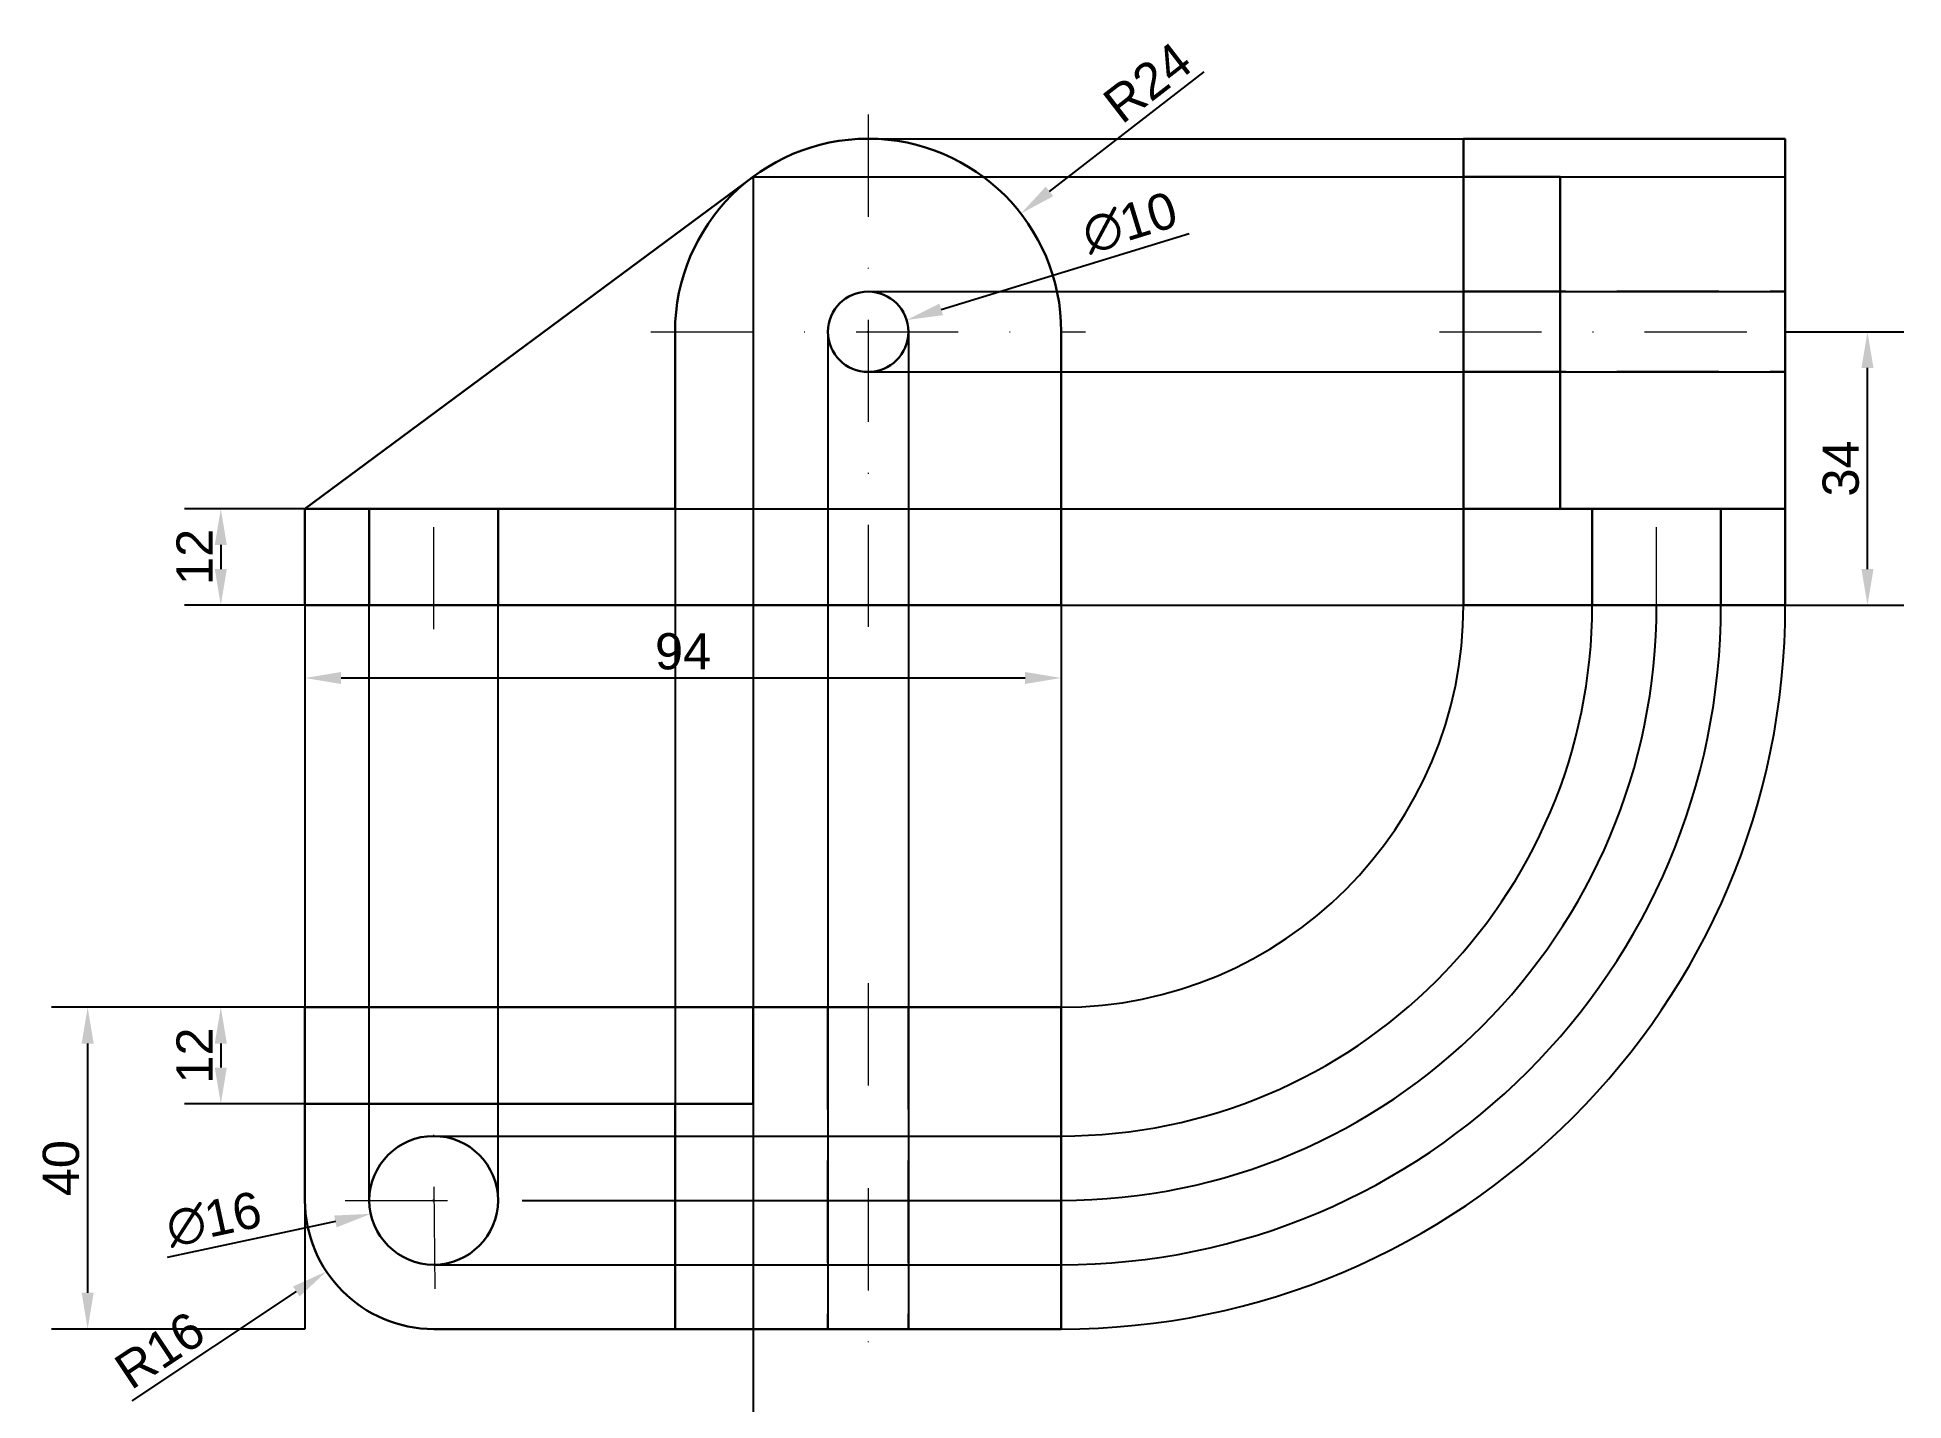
# Model space of a CAD drawing. Header units: millimetres. Extents: x -33 to 199, y -99 to 71.
import ezdxf

# ---------------------------------------------------------------- set-up
doc = ezdxf.new("R2010")
doc.units = ezdxf.units.MM
doc.linetypes.add('DASHDOT', pattern=[25.4, 12.7, -6.35, 0, -6.35])
doc.linetypes.add('DASHED', pattern=[19.05, 12.7, -6.35])
doc.layers.add('ajutator', color=83, linetype='Continuous')
for name, color, linetype, lineweight in [('Contur', 164, 'Continuous', 30), ('cote', 240, 'DASHDOT', 20), ('nevazute', 170, 'DASHED', 30)]:
    doc.layers.add(name, color=color, linetype=linetype, lineweight=lineweight)
doc.styles.add('4.5', font='arial.ttf', dxfattribs={"height": 4.5})
doc.dimstyles.new('cote 4.5', dxfattribs={"dimtxt": 4.5, "dimasz": 4.5, "dimexe": 4.5, "dimexo": 0, "dimgap": 1, "dimtad": 1, "dimdec": 0, "dimdsep": 46, "dimtxsty": '4.5', "dimcen": 0.09, "dimadec": 0, "dimazin": 0, "dimtfac": 1, "dimtdec": 0, "dimtofl": 0, "dimtmove": 0, "dimatfit": 0, "dimfxl": 1, "dimarcsym": 1})

# ---------------------------------------------------------------- blocks, each defined once
blk = doc.blocks.new('*D3')
at = {"layer": 'Defpoints', "color": 0, "lineweight": -2, "transparency": 16777216}
for p, q in [((0, -50), (-14.96, -50)), ((-10.46, -54.5), (-10.46, -57.5)), ((0, -62), (-14.96, -62))]:
    blk.add_line(p, q, dxfattribs=at)
at = {"layer": 'Defpoints', "color": 0, "transparency": 16777216}
for p in [(0, -50), (-10.46, -62), (0, -62)]:
    blk.add_point(p, dxfattribs=at)
for points in [[(-11.21, -54.5), (-9.71, -54.5), (-10.46, -50)], [(-11.21, -57.5), (-9.71, -57.5), (-10.46, -62)]]:
    blk.add_solid(points, dxfattribs=at)
at = {"layer": 'Defpoints', "color": 0, "transparency": 16777216, "insert": (-13.72, -56), "char_height": 4.5, "attachment_point": 5, "rotation": 90, "style": '4.5'}
blk.add_mtext('12', dxfattribs=at)
blk = doc.blocks.new('*D5')
at = {"layer": 'Defpoints', "color": 0, "lineweight": -2, "transparency": 16777216}
for p, q in [((15.91, -74), (16.09, -74)), ((16, -74.09), (16, -73.91)), ((3.78, -76.63), (-17.12, -81.12))]:
    blk.add_line(p, q, dxfattribs=at)
at = {"layer": 'Defpoints', "color": 0, "transparency": 16777216}
for p in [(23.82, -72.32), (8.18, -75.68)]:
    blk.add_point(p, dxfattribs=at)
blk.add_solid([(3.62, -75.89), (3.94, -77.36), (8.18, -75.68)], dxfattribs=at)
at = {"layer": 'Defpoints', "color": 0, "transparency": 16777216, "insert": (-11.32, -76.37), "char_height": 4.5, "attachment_point": 5, "rotation": 12.1308, "style": '4.5'}
blk.add_mtext('∅16', dxfattribs=at)
blk = doc.blocks.new('*D6')
at = {"layer": 'Defpoints', "color": 0, "lineweight": -2, "transparency": 16777216}
for p, q in [((79.08, 36.78), (109.9, 46.22)), ((69.91, 34), (70.09, 34)), ((70, 33.91), (70, 34.09))]:
    blk.add_line(p, q, dxfattribs=at)
at = {"layer": 'Defpoints', "color": 0, "transparency": 16777216}
for p in [(74.78, 35.46), (65.22, 32.54)]:
    blk.add_point(p, dxfattribs=at)
blk.add_solid([(78.86, 37.5), (79.3, 36.06), (74.78, 35.46)], dxfattribs=at)
at = {"layer": 'Defpoints', "color": 0, "transparency": 16777216, "insert": (102.53, 47.54), "char_height": 4.5, "attachment_point": 5, "rotation": 17.0242, "style": '4.5'}
blk.add_mtext('∅10', dxfattribs=at)
blk = doc.blocks.new('*D7')
at = {"layer": 'Defpoints', "color": 0, "lineweight": -2, "transparency": 16777216}
for p, q in [((0, 0), (0, -13.55)), ((94, 0), (94, -13.55)), ((4.5, -9.05), (89.5, -9.05))]:
    blk.add_line(p, q, dxfattribs=at)
at = {"layer": 'Defpoints', "color": 0, "transparency": 16777216}
for p in [(0, 0), (94, 0), (94, -9.05)]:
    blk.add_point(p, dxfattribs=at)
for points in [[(4.5, -8.3), (4.5, -9.8), (0, -9.05)], [(89.5, -8.3), (89.5, -9.8), (94, -9.05)]]:
    blk.add_solid(points, dxfattribs=at)
at = {"layer": 'Defpoints', "color": 0, "transparency": 16777216, "insert": (47, -5.76), "char_height": 4.5, "attachment_point": 5, "style": '4.5'}
blk.add_mtext('94', dxfattribs=at)
blk = doc.blocks.new('*D8')
at = {"layer": 'Defpoints', "color": 0, "lineweight": -2, "transparency": 16777216}
for p, q in [((184, 34), (198.71, 34)), ((194.21, 4.5), (194.21, 29.5)), ((184, 0), (198.71, 0))]:
    blk.add_line(p, q, dxfattribs=at)
at = {"layer": 'Defpoints', "color": 0, "transparency": 16777216}
for p in [(184, 34), (194.21, 34), (184, 0)]:
    blk.add_point(p, dxfattribs=at)
for points in [[(193.46, 29.5), (194.96, 29.5), (194.21, 34)], [(193.46, 4.5), (194.96, 4.5), (194.21, 0)]]:
    blk.add_solid(points, dxfattribs=at)
at = {"layer": 'Defpoints', "color": 0, "transparency": 16777216, "insert": (190.91, 17), "char_height": 4.5, "attachment_point": 5, "rotation": 90, "style": '4.5'}
blk.add_mtext('34', dxfattribs=at)
blk = doc.blocks.new('*D9')
at = {"layer": 'Defpoints', "color": 0, "lineweight": -2, "transparency": 16777216}
for p, q in [((92.54, 51.45), (111.75, 66.32)), ((69.91, 34), (70.09, 34)), ((70, 33.91), (70, 34.09))]:
    blk.add_line(p, q, dxfattribs=at)
at = {"layer": 'Defpoints', "color": 0, "transparency": 16777216}
for p in [(88.98, 48.69), (70, 34)]:
    blk.add_point(p, dxfattribs=at)
blk.add_solid([(92.08, 52.04), (93, 50.85), (88.98, 48.69)], dxfattribs=at)
at = {"layer": 'Defpoints', "color": 0, "transparency": 16777216, "insert": (104.72, 65), "char_height": 4.5, "attachment_point": 5, "rotation": 37.7425, "style": '4.5'}
blk.add_mtext('R24', dxfattribs=at)
blk = doc.blocks.new('*D10')
at = {"layer": 'Defpoints', "color": 0, "lineweight": -2, "transparency": 16777216}
for p, q in [((0, 12), (-14.96, 12)), ((-10.46, 7.5), (-10.46, 4.5)), ((0, 0), (-14.96, 0))]:
    blk.add_line(p, q, dxfattribs=at)
at = {"layer": 'Defpoints', "color": 0, "transparency": 16777216}
for p in [(0, 12), (0, 0), (-10.46, 0)]:
    blk.add_point(p, dxfattribs=at)
for points in [[(-11.21, 7.5), (-9.71, 7.5), (-10.46, 12)], [(-11.21, 4.5), (-9.71, 4.5), (-10.46, 0)]]:
    blk.add_solid(points, dxfattribs=at)
at = {"layer": 'Defpoints', "color": 0, "transparency": 16777216, "insert": (-13.72, 6), "char_height": 4.5, "attachment_point": 5, "rotation": 90, "style": '4.5'}
blk.add_mtext('12', dxfattribs=at)
blk = doc.blocks.new('*D11')
at = {"layer": 'Defpoints', "color": 0, "lineweight": -2, "transparency": 16777216}
for p, q in [((0, -50), (-31.51, -50)), ((-27.01, -54.5), (-27.01, -85.5)), ((0, -90), (-31.51, -90))]:
    blk.add_line(p, q, dxfattribs=at)
at = {"layer": 'Defpoints', "color": 0, "transparency": 16777216}
for p in [(0, -50), (-27.01, -90), (0, -90)]:
    blk.add_point(p, dxfattribs=at)
for points in [[(-27.76, -54.5), (-26.26, -54.5), (-27.01, -50)], [(-27.76, -85.5), (-26.26, -85.5), (-27.01, -90)]]:
    blk.add_solid(points, dxfattribs=at)
at = {"layer": 'Defpoints', "color": 0, "transparency": 16777216, "insert": (-30.31, -70), "char_height": 4.5, "attachment_point": 5, "rotation": 90, "style": '4.5'}
blk.add_mtext('40', dxfattribs=at)
blk = doc.blocks.new('*D12')
at = {"layer": 'Defpoints', "color": 0, "lineweight": -2, "transparency": 16777216}
for p, q in [((15.91, -74), (16.09, -74)), ((16, -74.09), (16, -73.91)), ((-1.08, -85.34), (-21.52, -98.91))]:
    blk.add_line(p, q, dxfattribs=at)
at = {"layer": 'Defpoints', "color": 0, "transparency": 16777216}
for p in [(16, -74), (2.67, -82.85)]:
    blk.add_point(p, dxfattribs=at)
blk.add_solid([(-1.49, -84.71), (-0.66, -85.96), (2.67, -82.85)], dxfattribs=at)
at = {"layer": 'Defpoints', "color": 0, "transparency": 16777216, "insert": (-18.04, -92.64), "char_height": 4.5, "attachment_point": 5, "rotation": 33.5783, "style": '4.5'}
blk.add_mtext('R16', dxfattribs=at)

msp = doc.modelspace()

# ---------------------------------------------------------------- linework, layer by layer
at = {"layer": 'ajutator'}
for p, q in [((70, 58), (184, 58)), ((55.71, 53.28), (184, 53.28)), ((70, 39), (184, 39)), ((65, 34), (65, -90)), ((75, 34), (75, -90)), ((75, 34), (75, -90)), ((70, 29), (184, 29)), ((8, -74), (8, 12)), ((24, -74), (24, 12)), ((46, 12), (46, -90)), ((46, 12), (184, 12)), ((0, 0), (0, -90)), ((94, 0), (94, -90)), ((94, 0), (184, 0)), ((16, -66), (94, -66)), ((27, -74), (94, -74)), ((16, -82), (94, -82))]:
    msp.add_line(p, q, dxfattribs=at)
msp.add_ray((55.71, 53.28), (0, -1), dxfattribs=at)
for radius in [50, 90, 66, 82, 74]:
    msp.add_arc((94, 0), radius, 270, 0, dxfattribs=at)
at = {"layer": 'Contur'}
for p, q in [((144, 0), (144, 58)), ((144, 58), (184, 58)), ((184, 58), (184, 0)), ((0, 12), (55.71, 53.28)), ((144, 53.28), (156, 53.28)), ((156, 53.28), (156, 12)), ((46, 34), (46, 12)), ((94, 0), (94, 34)), ((0, 0), (0, 12)), ((0, 12), (46, 12)), ((156, 12), (144, 12)), ((156, 12), (184, 12)), ((0, 0), (94, 0)), ((184, 0), (144, 0)), ((0, -50), (94, -50)), ((0, -74), (0, -50)), ((46, -50), (0, -50)), ((55.71, -62), (55.71, -50)), ((94, -50), (94, -90)), ((46, -62), (0, -62)), ((46, -62), (46, -90)), ((46, -62), (55.71, -62)), ((94, -90), (16, -90))]:
    msp.add_line(p, q, dxfattribs=at)
for centre, radius in [((70, 34), 5), ((16, -74), 8)]:
    msp.add_circle(centre, radius, dxfattribs=at)
for centre, radius, start, end in [((70, 34), 24, 0, 180), ((16, -74), 16, 180, 270)]:
    msp.add_arc(centre, radius, start, end, dxfattribs=at)
at = {"layer": 'cote'}
for p, q in [((70, 61), (70, -3)), ((43, 34), (97, 34)), ((141, 34), (187, 34)), ((16, -3), (16, 15)), ((168, -3), (168, 15)), ((70, -47), (70, -93)), ((16.17, -85), (16, -63)), ((5, -74), (27, -74))]:
    msp.add_line(p, q, dxfattribs=at)
at = {"layer": 'nevazute'}
for p, q in [((144, 39), (184, 39)), ((144, 29), (184, 29)), ((8, 12), (8, 0)), ((24, 12), (24, 0)), ((160, 0), (160, 12)), ((176, 0), (176, 12)), ((65, -50), (65, -90)), ((75, -50), (75, -90))]:
    msp.add_line(p, q, dxfattribs=at)

# ---------------------------------------------------------------- dimensions: what is measured, and where the dimension line sits
at = {"layer": 'Defpoints'}
for center, mpoint, picture, middle in [((70, 34), (88.98, 48.69), '*D9', (106.71, 62.42)), ((16, -74), (2.67, -82.85), '*D12', (-16.21, -95.39))]:
    dim = msp.add_radius_dim(center=center, mpoint=mpoint, dimstyle='cote 4.5', dxfattribs=at)
    dim.commit()
    dim.dimension.update_dxf_attribs({"geometry": picture, "text_midpoint": middle, "dimtype": 164})
for p1, p2, picture, middle in [((65.22, 32.54), (74.78, 35.46), '*D6', (103.53, 44.27)), ((23.82, -72.32), (8.18, -75.68), '*D5', (-10.6, -79.72))]:
    dim = msp.add_diameter_dim_2p(p1=p1, p2=p2, dimstyle='cote 4.5', dxfattribs=at)
    dim.commit()
    dim.dimension.update_dxf_attribs({"geometry": picture, "text_midpoint": middle, "dimtype": 163})
for base, p1, p2, picture, middle in [((194.21, 34), (184, 0), (184, 34), '*D8', (190.91, 17)), ((-10.46, -62), (0, -50), (0, -62), '*D3', (-13.72, -56))]:
    dim = msp.add_linear_dim(base=base, p1=p1, p2=p2, angle=90, dimstyle='cote 4.5', dxfattribs=at)
    dim.commit()
    dim.dimension.update_dxf_attribs({"geometry": picture, "text_midpoint": middle})
dim = msp.add_linear_dim(base=(-10.46, 0), p1=(0, 12), p2=(0, 0), angle=270, dimstyle='cote 4.5', dxfattribs=at)
dim.commit()
dim.dimension.update_dxf_attribs({"geometry": '*D10', "text_midpoint": (-10.46, 6), "dimtype": 161})
dim = msp.add_linear_dim(base=(94, -9.05), p1=(0, 0), p2=(94, 0), dimstyle='cote 4.5', dxfattribs=at)
dim.commit()
dim.dimension.update_dxf_attribs({"geometry": '*D7', "text_midpoint": (47, -5.76)})
dim = msp.add_aligned_dim(p1=(0, -50), p2=(0, -90), distance=-27.01, dimstyle='cote 4.5', dxfattribs=at)
dim.commit()
dim.dimension.update_dxf_attribs({"geometry": '*D11', "text_midpoint": (-30.31, -70)})

doc.saveas('drawing.dxf')
